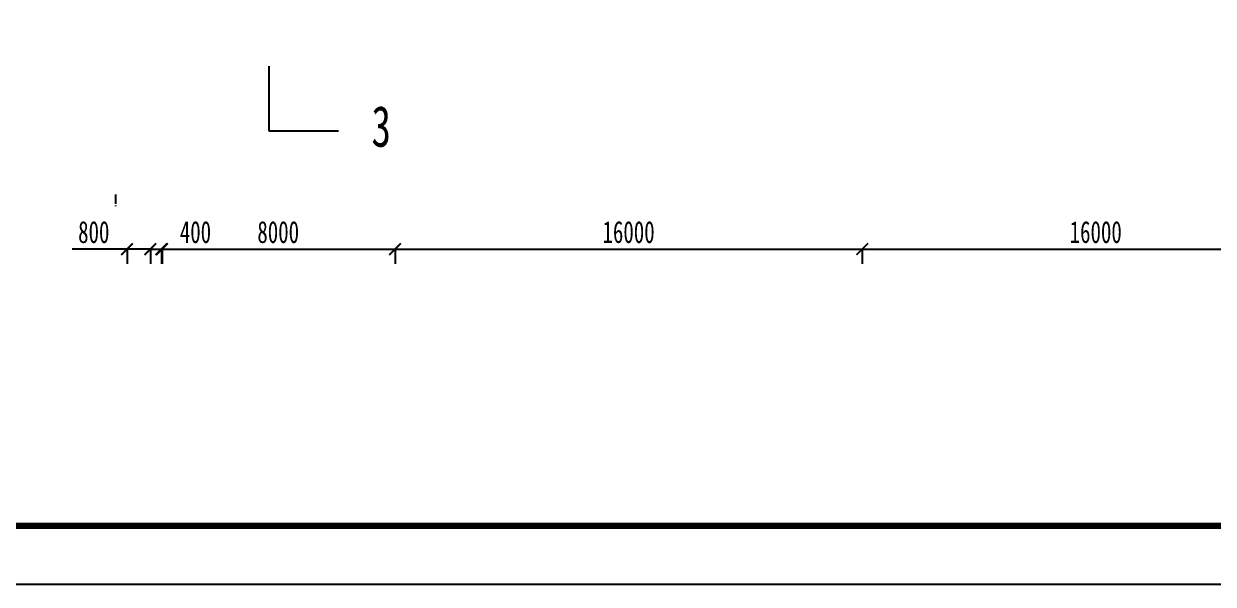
# Model space of a CAD drawing. Header units: millimetres. Extents: x 738100 to 1284508, y 138373 to 260796.
# Drawn here: x 775163 to 815900, y 141996 to 161180 of the extents above; entities that cross this region are included whole.
import ezdxf

# ---------------------------------------------------------------- set-up
doc = ezdxf.new("R2010")
doc.units = ezdxf.units.MM
doc.linetypes.add('CENTER', pattern=[50.8, 31.75, -6.35, 6.35, -6.35])
doc.layers.add('轴线', color=6, linetype='CENTER')
doc.layers.add('边框粗', color=7, linetype='Continuous', lineweight=100)
doc.styles.add('长仿宋', font='simfang.ttf', dxfattribs={"width": 0.7})
doc.styles.add('长仿宋体', font='simfang.ttf', dxfattribs={"width": 0.7})
doc.dimstyles.new('副本ISO-25', dxfattribs={"dimtxt": 750, "dimasz": 400, "dimexe": 500, "dimexo": 200, "dimgap": 200, "dimtad": 1, "dimdec": 1, "dimdsep": 46, "dimtxsty": '长仿宋', "dimblk": 'ARCHTICK', "dimcen": 200, "dimadec": 0, "dimazin": 0, "dimtfac": 1, "dimtdec": 1, "dimtmove": 0, "dimatfit": 3, "dimldrblk": 'ARCHTICK', "dimfxl": 0.5, "dimfxlon": 1, "dimarcsym": 0})

# ---------------------------------------------------------------- blocks, each defined once
blk = doc.blocks.new('_ArchTick')
at = {"color": 0, "linetype": 'ByBlock', "lineweight": 25, "const_width": 0.15}
blk.add_lwpolyline([(-0.5, -0.5), (0.5, 0.5)], dxfattribs=at)
blk = doc.blocks.new('*D7')
at = {"color": 0, "lineweight": -2, "ltscale": 10, "transparency": 16777216}
for p, q in [((778700, 153467), (776820, 153467)), ((778700, 153467), (778700, 152967)), ((779500, 153467), (778700, 153467)), ((779500, 153467), (779500, 152967))]:
    blk.add_line(p, q, dxfattribs=at)
at = {"layer": 'Defpoints', "color": 0, "ltscale": 10, "transparency": 16777216}
for p in [(778700, 155396), (779500, 155396), (778700, 153467)]:
    blk.add_point(p, dxfattribs=at)
at = {"color": 0, "lineweight": -2, "ltscale": 10, "transparency": 16777216, "xscale": 400, "yscale": 400, "zscale": 400, "rotation": 180}
blk.add_blockref('_ArchTick', (778700, 153467), dxfattribs=at)
at = {"color": 0, "lineweight": -2, "ltscale": 10, "transparency": 16777216, "xscale": 400, "yscale": 400, "zscale": 400}
blk.add_blockref('_ArchTick', (779500, 153467), dxfattribs=at)
at = {"color": 0, "ltscale": 10, "transparency": 16777216, "insert": (777560, 154046), "char_height": 750, "attachment_point": 5, "style": '长仿宋'}
blk.add_mtext('800', dxfattribs=at)
blk = doc.blocks.new('*D8')
at = {"color": 0, "lineweight": -2, "ltscale": 10, "transparency": 16777216}
for p, q in [((779500, 153467), (779500, 152967)), ((779500, 153467), (779900, 153467)), ((779900, 153467), (779900, 152967)), ((779900, 153467), (781786, 153467))]:
    blk.add_line(p, q, dxfattribs=at)
at = {"layer": 'Defpoints', "color": 0, "ltscale": 10, "transparency": 16777216}
for p in [(779500, 155396), (779900, 155396), (779900, 153467)]:
    blk.add_point(p, dxfattribs=at)
at = {"color": 0, "lineweight": -2, "ltscale": 10, "transparency": 16777216, "xscale": 400, "yscale": 400, "zscale": 400, "rotation": 180}
blk.add_blockref('_ArchTick', (779500, 153467), dxfattribs=at)
at = {"color": 0, "lineweight": -2, "ltscale": 10, "transparency": 16777216, "xscale": 400, "yscale": 400, "zscale": 400}
blk.add_blockref('_ArchTick', (779900, 153467), dxfattribs=at)
at = {"color": 0, "ltscale": 10, "transparency": 16777216, "insert": (781043, 154046), "char_height": 750, "attachment_point": 5, "style": '长仿宋'}
blk.add_mtext('400', dxfattribs=at)
blk = doc.blocks.new('*D9')
at = {"color": 0, "lineweight": -2, "ltscale": 10, "transparency": 16777216}
for p, q in [((779877, 153467), (779877, 152967)), ((779877, 153467), (787877, 153467)), ((787877, 153467), (787877, 152967))]:
    blk.add_line(p, q, dxfattribs=at)
at = {"layer": 'Defpoints', "color": 0, "ltscale": 10, "transparency": 16777216}
for p in [(779877, 155396), (787877, 155396), (787877, 153467)]:
    blk.add_point(p, dxfattribs=at)
at = {"color": 0, "lineweight": -2, "ltscale": 10, "transparency": 16777216, "xscale": 400, "yscale": 400, "zscale": 400, "rotation": 180}
blk.add_blockref('_ArchTick', (779877, 153467), dxfattribs=at)
at = {"color": 0, "lineweight": -2, "ltscale": 10, "transparency": 16777216, "xscale": 400, "yscale": 400, "zscale": 400}
blk.add_blockref('_ArchTick', (787877, 153467), dxfattribs=at)
at = {"color": 0, "ltscale": 10, "transparency": 16777216, "insert": (783877, 154046), "char_height": 750, "attachment_point": 5, "style": '长仿宋'}
blk.add_mtext('8000', dxfattribs=at)
blk = doc.blocks.new('*D10')
at = {"color": 0, "lineweight": -2, "ltscale": 10, "transparency": 16777216}
for p, q in [((787877, 153467), (787877, 152967)), ((787877, 153467), (803877, 153467)), ((803877, 153467), (803877, 152967))]:
    blk.add_line(p, q, dxfattribs=at)
at = {"layer": 'Defpoints', "color": 0, "ltscale": 10, "transparency": 16777216}
for p in [(787877, 155396), (803877, 155396), (803877, 153467)]:
    blk.add_point(p, dxfattribs=at)
at = {"color": 0, "lineweight": -2, "ltscale": 10, "transparency": 16777216, "xscale": 400, "yscale": 400, "zscale": 400, "rotation": 180}
blk.add_blockref('_ArchTick', (787877, 153467), dxfattribs=at)
at = {"color": 0, "lineweight": -2, "ltscale": 10, "transparency": 16777216, "xscale": 400, "yscale": 400, "zscale": 400}
blk.add_blockref('_ArchTick', (803877, 153467), dxfattribs=at)
at = {"color": 0, "ltscale": 10, "transparency": 16777216, "insert": (795877, 154046), "char_height": 750, "attachment_point": 5, "style": '长仿宋'}
blk.add_mtext('16000', dxfattribs=at)
blk = doc.blocks.new('*D11')
at = {"color": 0, "lineweight": -2, "ltscale": 10, "transparency": 16777216}
for p, q in [((803877, 153467), (803877, 152967)), ((803877, 153467), (819877, 153467)), ((819877, 153467), (819877, 152967))]:
    blk.add_line(p, q, dxfattribs=at)
at = {"layer": 'Defpoints', "color": 0, "ltscale": 10, "transparency": 16777216}
for p in [(803877, 155396), (819877, 155396), (819877, 153467)]:
    blk.add_point(p, dxfattribs=at)
at = {"color": 0, "lineweight": -2, "ltscale": 10, "transparency": 16777216, "xscale": 400, "yscale": 400, "zscale": 400, "rotation": 180}
blk.add_blockref('_ArchTick', (803877, 153467), dxfattribs=at)
at = {"color": 0, "lineweight": -2, "ltscale": 10, "transparency": 16777216, "xscale": 400, "yscale": 400, "zscale": 400}
blk.add_blockref('_ArchTick', (819877, 153467), dxfattribs=at)
at = {"color": 0, "ltscale": 10, "transparency": 16777216, "insert": (811877, 154046), "char_height": 750, "attachment_point": 5, "style": '长仿宋'}
blk.add_mtext('16000', dxfattribs=at)

msp = doc.modelspace()

# ---------------------------------------------------------------- linework, layer by layer
at = {"ltscale": 10}
for p, q in [((783557.611, 159729.626), (783557.611, 157513.287)), ((783557.611, 157513.287), (785944.031, 157513.287))]:
    msp.add_line(p, q, dxfattribs=at)
msp.add_lwpolyline([(772063.655, 260796.31), (738100.048, 260796.31), (738100.048, 141996.31), (906300.048, 141996.31), (906300.048, 260796.31), (852063.655, 260796.31)])
at = {"layer": '轴线', "ltscale": 10}
msp.add_line((778300.494, 155336.324), (778300.494, 154936.324), dxfattribs=at)
at = {"layer": '边框粗', "lineweight": 100}
msp.add_line((743100.048, 143996.31), (904300.048, 143996.31), dxfattribs=at)

# ---------------------------------------------------------------- texts
at = {"lineweight": -3, "insert": (787071.991, 158370.98), "char_height": 1400, "width": 13348.62728, "attachment_point": 1, "style": '长仿宋体'}
msp.add_mtext('3', dxfattribs=at)

# ---------------------------------------------------------------- dimensions: what is measured, and where the dimension line sits
at = {"ltscale": 10}
dim = msp.add_linear_dim(base=(778700.494, 153466.709), p1=(779500.494, 155396.429), p2=(778700.494, 155396.429), angle=180, dimstyle='副本ISO-25', dxfattribs=at)
dim.commit()
dim.dimension.update_dxf_attribs({"geometry": '*D7', "text_midpoint": (777560.494, 154045.994)})
for base, p1, p2, picture, middle in [((779900.494, 153466.709), (779500.494, 155396.429), (779900.494, 155396.429), '*D8', (781043.494, 154045.994)), ((787876.959, 153466.709), (779876.959, 155396.429), (787876.959, 155396.429), '*D9', (783876.959, 154045.994)), ((803876.959, 153466.709), (787876.959, 155396.429), (803876.959, 155396.429), '*D10', (795876.959, 154045.994)), ((819876.959, 153466.709), (803876.959, 155396.429), (819876.959, 155396.429), '*D11', (811876.959, 154045.994))]:
    dim = msp.add_linear_dim(base=base, p1=p1, p2=p2, dimstyle='副本ISO-25', dxfattribs=at)
    dim.commit()
    dim.dimension.update_dxf_attribs({"geometry": picture, "text_midpoint": middle})

doc.saveas('drawing.dxf')
